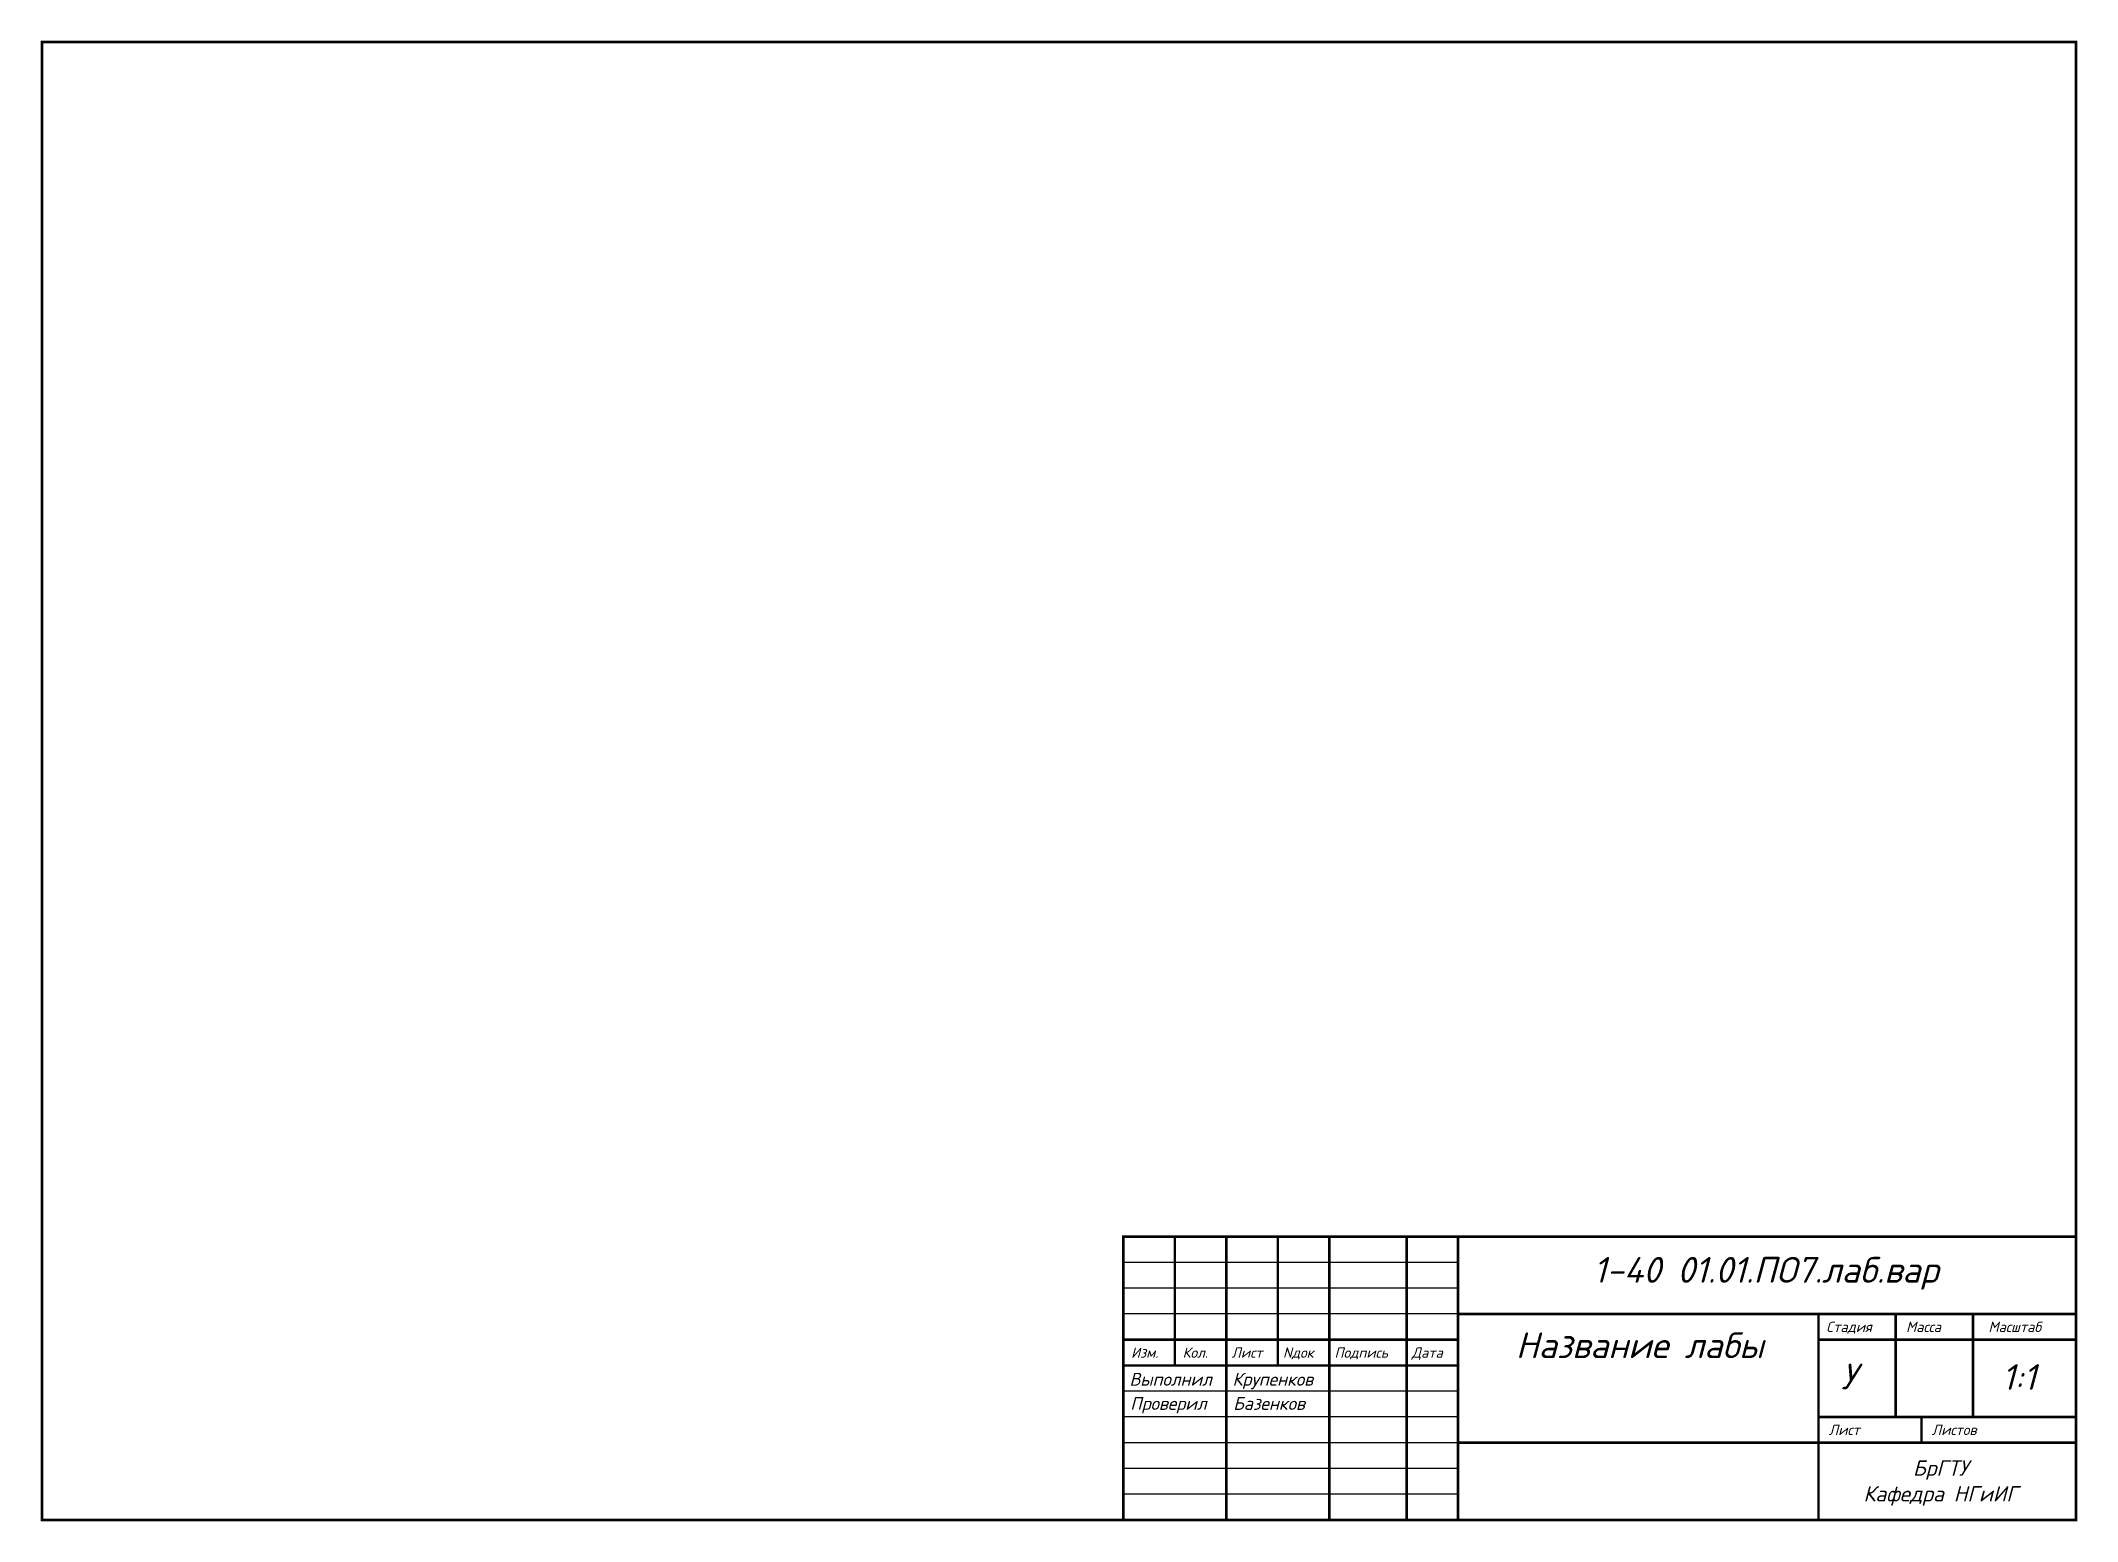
# Paper-space layout 'Лист1' of a CAD drawing. Header units: millimetres. Extents: x 20 to 415, y 5 to 292.
import ezdxf

# ---------------------------------------------------------------- set-up
doc = ezdxf.new("R2010")
doc.units = ezdxf.units.MM
doc.linetypes.add('Штрихпунктирная', pattern=[30, 24, -3, 0, -3])
doc.styles.get("Standard").update_dxf_attribs({"font": 'isocpeur.ttf', "oblique": 15})

psp = doc.layouts.new('Лист1')

# ---------------------------------------------------------------- linework, layer by layer
for p, q in [((295, 55), (230, 55)), ((295, 50), (230, 50)), ((295, 45), (230, 45)), ((295, 30), (230, 30)), ((295, 25), (230, 25)), ((295, 20), (230, 20)), ((295, 15), (230, 15)), ((295, 10), (230, 10))]:
    psp.add_line(p, q)
at = {"const_width": 0.5}
psp.add_lwpolyline([(20, 5), (20, 292), (415, 292), (415, 5)], close=True, dxfattribs=at)
for points in [[(230, 5), (230, 60), (415, 60)], [(240, 35), (240, 60)], [(250, 60), (250, 5)], [(260, 60), (260, 35)], [(270, 5), (270, 60)], [(285, 60), (285, 5)], [(295, 60), (295, 5)], [(295, 45), (415, 45)], [(365, 45), (365, 5)], [(380, 45), (380, 25)], [(395, 45), (395, 25)], [(295, 40), (230, 40)], [(365, 40), (415, 40)], [(295, 35), (230, 35)], [(365, 25), (415, 25)], [(385, 25), (385, 20)], [(295, 20), (415, 20)]]:
    psp.add_lwpolyline(points, dxfattribs=at)

# ---------------------------------------------------------------- texts
at = {"oblique": 15}
for s, p in [('Стадия', (366.5, 41.5)), ('Масштаб', (398, 41.5)), ('Масса', (382, 41.5)), ('Изм.', (231.5, 36.5)), ('Кол.', (241.5, 36.5)), ('Лист', (251, 36.5)), ('Nдок', (261, 36.5)), ('Подпись', (271, 36.5)), ('Дата', (286, 36.5)), ('Лист', (367, 21.5)), ('Листов', (387, 21.5))]:
    psp.add_text(s, height=2, dxfattribs=at).set_placement(p)
at = {"linetype": 'Штрихпунктирная', "attachment_point": 1}
for s, width, heights, insert, char_height in [('\\pxqc;1-40 01.01.ПО7.лаб.вар', 118.6205, [5.67], (295.46, 56.07), 5), ('\\pxqc;Название лабы', 59.73, [18.86], (300.42, 41.43), 5), ('Выполнил^IКрупенков', 44.7354, [0], (231.19, 33.57), 2.5), ('У', 7.8625, [0], (369.39, 35.37), 5), ('1:1', 11.7368, [0], (400.61, 35.26), 5), ('Проверил ^IБазенков', 35.4586, [0], (231.33, 28.88), 2.5), ('\\pxqc;БрГТУ\\PКафедра НГиИГ', 37.0337, [0], (370.19, 16.59), 3)]:
    psp.add_mtext_dynamic_manual_height_columns(s, width=width, gutter_width=12.5, heights=heights, dxfattribs=dict(at, insert=insert, char_height=char_height))

doc.saveas('drawing.dxf')
